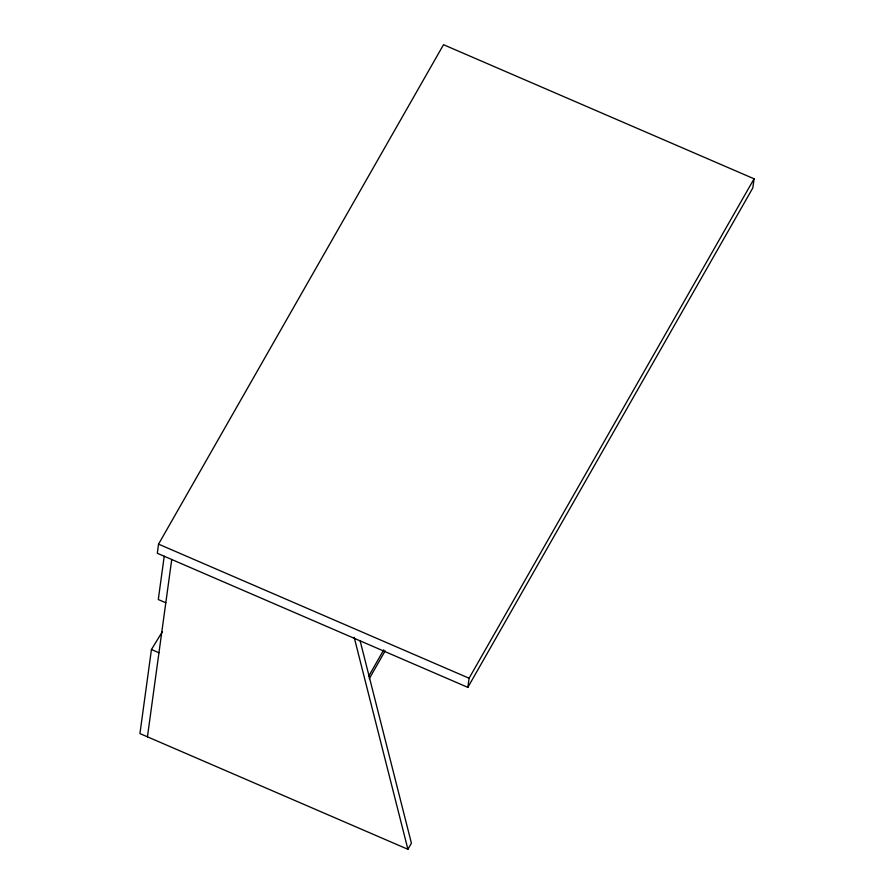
<?xml version="1.0" encoding="UTF-8"?>
<svg xmlns="http://www.w3.org/2000/svg" width="894" height="894" viewBox="0 0 894 894"><rect width="100%" height="100%" fill="white"/><g stroke="black" fill="none" stroke-linecap="round" stroke-linejoin="round"><path stroke-width="1.34" d="M158.551 544.133L157.299 553.274L467.841 687.374L752.815 187.941L754.067 178.8L443.525 44.7L158.551 544.133L469.093 678.233L467.841 687.374M162.362 631.667L151.444 649.513L139.933 733.583L407.91 849.3L411.408 843.165L360.07 640.596M164.228 556.191L158.294 599.528L165.803 602.768M147.443 736.824L171.737 559.443M368.507 676.557L383.727 649.882M369.267 678.702L385.18 650.821M469.093 678.233L754.067 178.8M151.444 649.513L158.964 652.754M354.169 637.288L407.91 849.3"/></g></svg>
